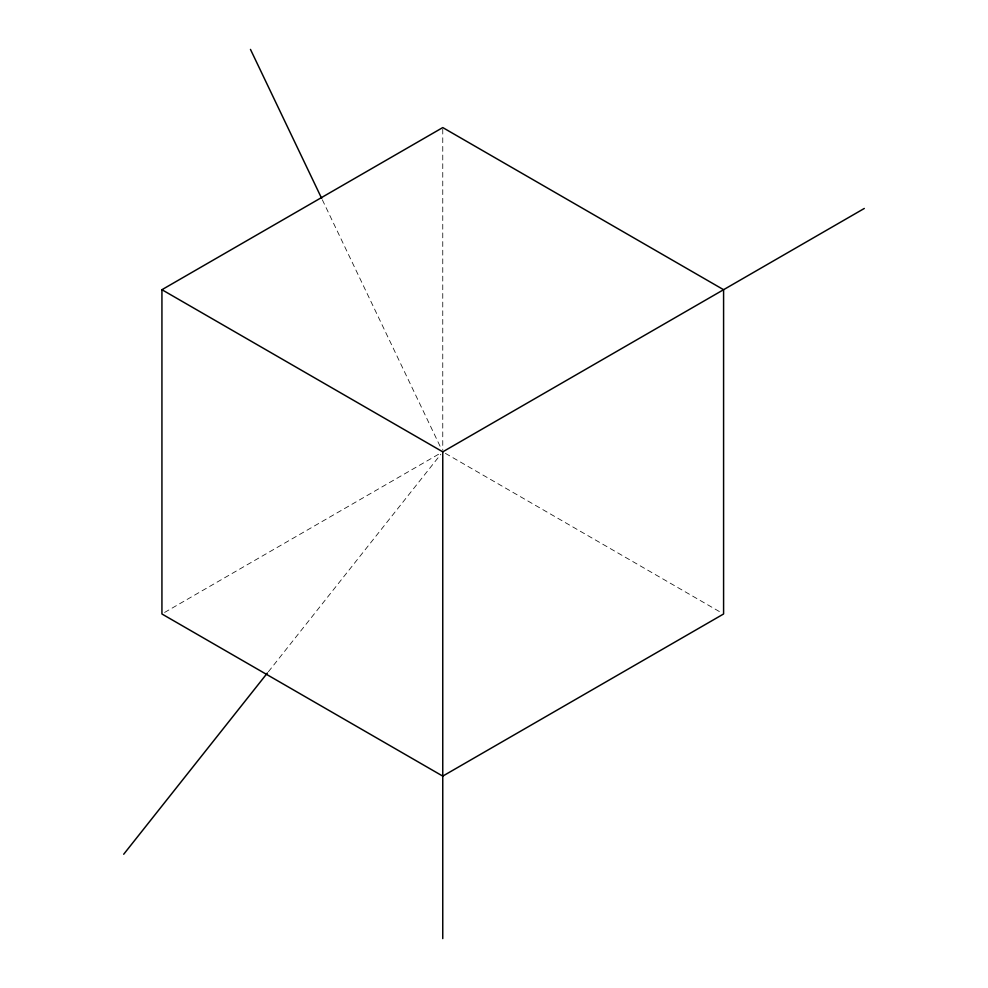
<?xml version="1.0" encoding="UTF-8"?>
<svg xmlns="http://www.w3.org/2000/svg" width="988" height="988" viewBox="0 0 988 988"><rect width="100%" height="100%" fill="white"/><g stroke="black" fill="none" stroke-linecap="round" stroke-linejoin="round"><path stroke-width="0.74" stroke-dasharray="4.94 3.71" d="M268.378 671.778L440.846 454.258M164.601 612.437L440.092 453.381M445.415 453.381L720.919 612.437M322.335 199.798L440.759 447.663M442.76 129.107L442.76 450.306"/><path stroke-width="1.48" d="M123.698 854.25L267.415 672.976M161.933 289.706L442.76 127.576L723.587 289.706L723.587 613.98L442.76 776.111L161.933 613.98L161.933 289.706L442.76 451.837L864.302 208.456M250.47 49.4L321.668 198.403M442.76 451.837L442.76 938.6"/></g></svg>
